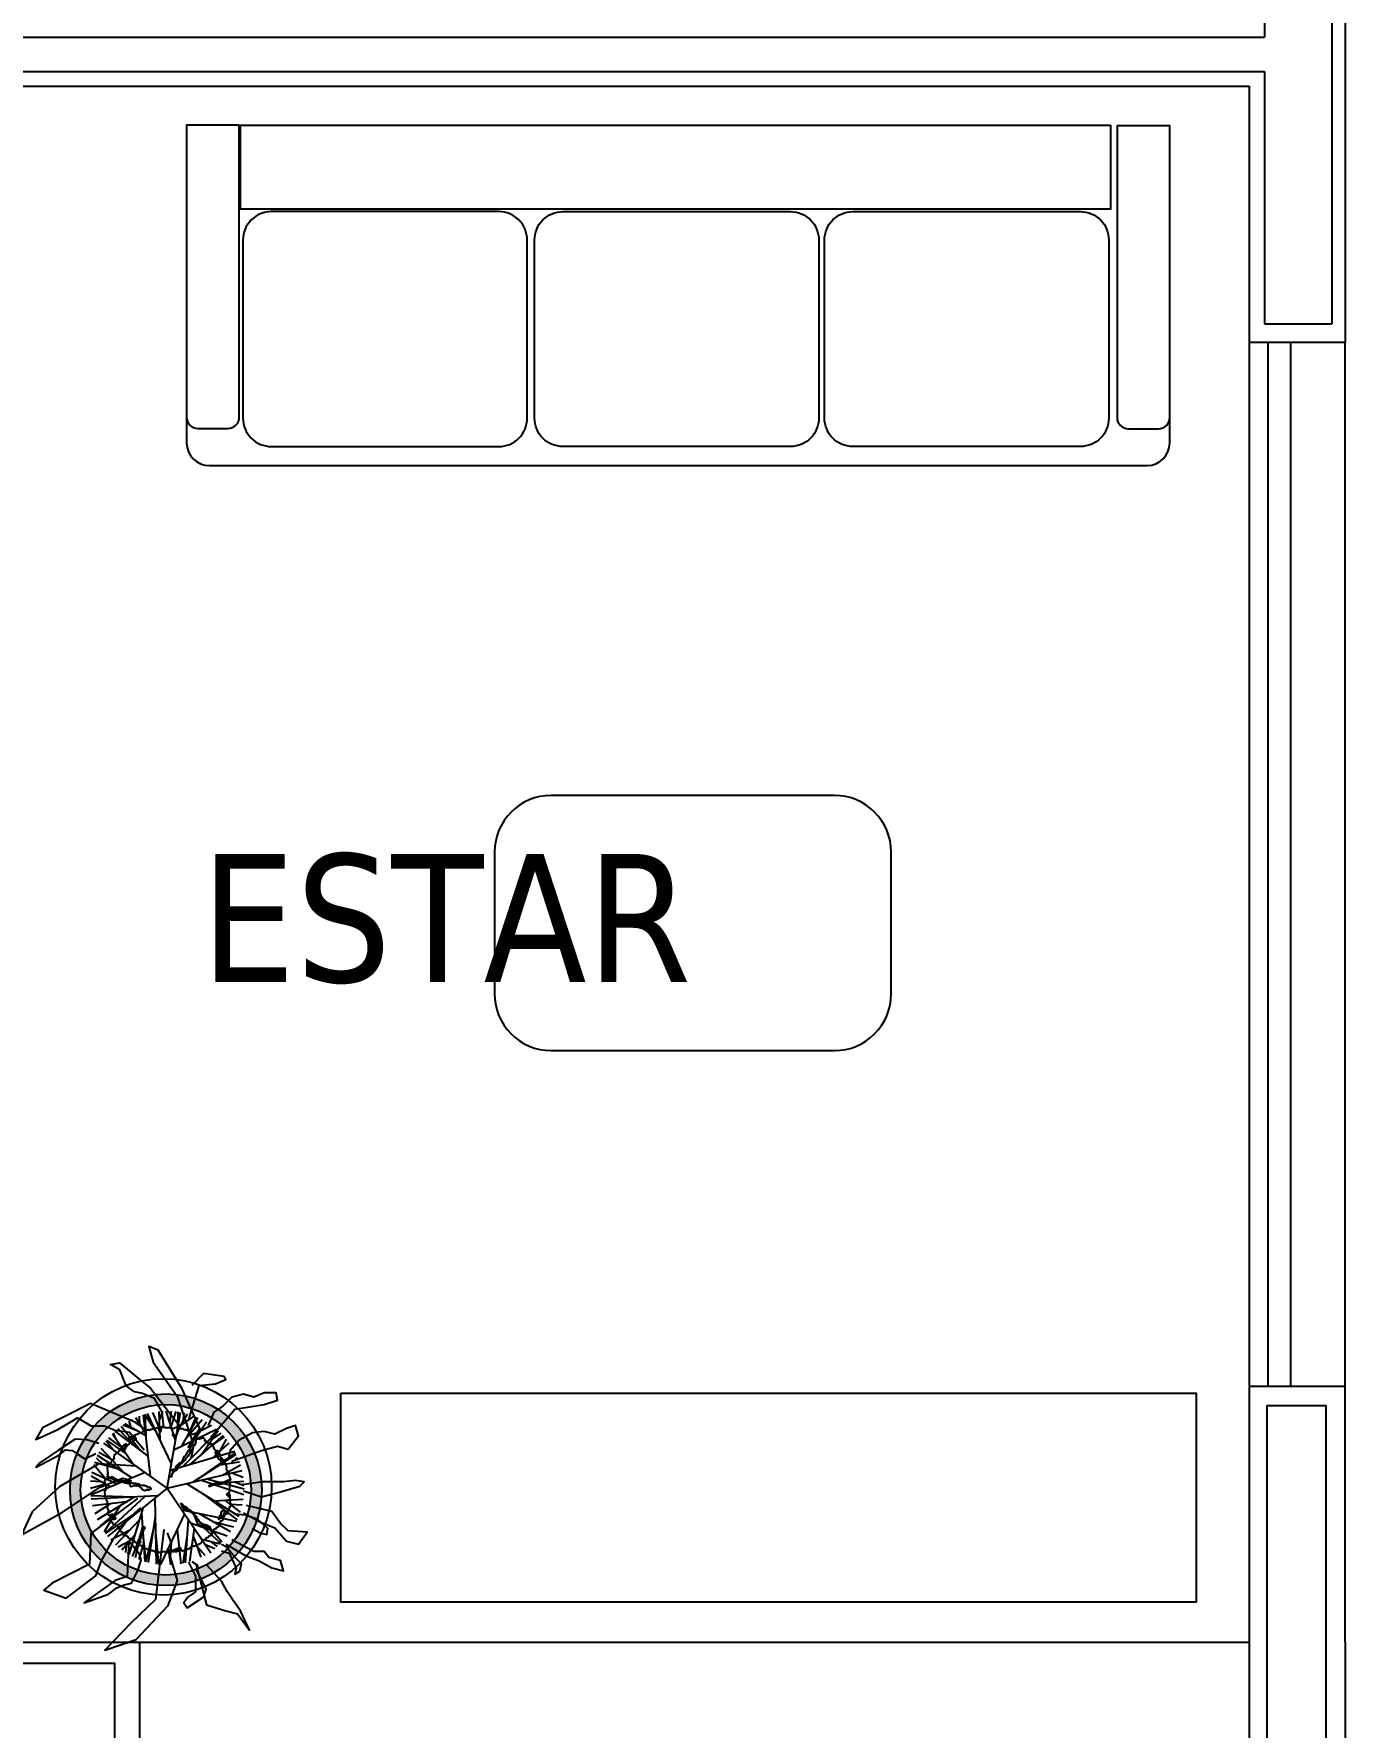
# Model space of a CAD drawing. Extents: x 152 to 700, y -120 to 84.
# Drawn here: x 230.686 to 233.764, y 27.203 to 31.176 of the extents above; entities that cross this region are included whole.
import ezdxf

# ---------------------------------------------------------------- set-up
doc = ezdxf.new("R2010")
doc.units = 0
doc.header["$LTSCALE"] = 0.03
doc.layers.get('0').update_dxf_attribs({"linetype": 'CONTINUOUS'})
for name, color, linetype in [('CALIDAD', 30, 'CONTINUOUS'), ('MUEBLES', 8, 'CONTINUOUS'), ('TEXTOS', 7, 'CONTINUOUS'), ('VENTANAS', 4, 'CONTINUOUS')]:
    doc.layers.add(name, color=color, linetype=linetype)
doc.styles.add('COTAS', font='tahoma.ttf', dxfattribs={"height": 0.1})

msp = doc.modelspace()

# ---------------------------------------------------------------- hatches: boundary and pattern name
at = {"layer": 'MUEBLES'}
h = msp.add_hatch(color=8, dxfattribs=at)
h.paths.add_polyline_path([(230.771, 27.76, 1), (231.221, 27.76, 1)])
h.paths.add_polyline_path([(231.196, 27.76, -1), (230.796, 27.76, -1)], flags=16)

# ---------------------------------------------------------------- linework, layer by layer
at = {"ltscale": 0.03}
for p, q in [((233.7642, 36.2528), (233.7642, 30.4528)), ((229.0342, 31.0528), (233.5392, 31.0528)), ((233.5392, 31.0528), (233.5392, 30.4528)), ((233.5392, 30.4528), (233.5392, 28.0028)), ((233.5392, 30.4528), (233.7642, 30.4528)), ((233.7642, 27.4028), (233.7642, 30.4528)), ((233.5392, 28.0028), (233.7642, 28.0028)), ((233.5392, 28.0028), (233.5392, 23.0028)), ((230.072, 27.4028), (233.5392, 27.4028)), ((230.9347, 27.1028), (230.9347, 27.4028)), ((233.7642, 27.4028), (233.7642, 27.1028))]:
    msp.add_line(p, q, dxfattribs=at)
at = {"color": 86}
for p, q in [((230.9478, 27.8954), (230.9258, 27.929)), ((230.9347, 27.9155), (230.9339, 27.9324)), ((230.9596, 27.7921), (230.9432, 27.9357)), ((230.9737, 27.8952), (230.9464, 27.9367)), ((230.9464, 27.9367), (230.9488, 27.8869)), ((231.009, 27.8208), (230.953, 27.9386)), ((230.9817, 27.9031), (230.9654, 27.9414)), ((230.9825, 27.8765), (230.9805, 27.9436)), ((230.9811, 27.9232), (230.9892, 27.9443)), ((231.0187, 27.8761), (230.9965, 27.9445)), ((230.9991, 27.7641), (231.0302, 27.9422)), ((231.0055, 27.917), (231.0092, 27.9443)), ((231.0081, 27.9088), (231.0202, 27.9433)), ((231.0221, 27.8958), (231.0467, 27.9382)), ((231.0243, 27.9081), (231.0246, 27.9427)), ((231.0302, 27.9098), (231.0628, 27.9329)), ((231.0333, 27.8625), (231.0712, 27.9295)), ((231.0363, 27.9203), (231.0387, 27.9402)), ((231.0513, 27.8943), (231.0672, 27.9312)), ((230.9188, 27.821), (230.8704, 27.8906)), ((230.879, 27.8782), (230.8733, 27.8935)), ((230.9543, 27.8391), (230.8772, 27.8972)), ((230.9223, 27.8632), (230.8837, 27.9029)), ((230.9349, 27.8537), (230.891, 27.9086)), ((230.9302, 27.8974), (230.8955, 27.9119)), ((230.9488, 27.8869), (230.8997, 27.9147)), ((230.9155, 27.9036), (230.9098, 27.9209)), ((230.9402, 27.9071), (230.9157, 27.9241)), ((231.0147, 27.8534), (231.1149, 27.9025)), ((231.0355, 27.8144), (231.1179, 27.8977)), ((231.0437, 27.8808), (231.0812, 27.9248)), ((231.063, 27.8771), (231.0912, 27.9193)), ((231.0771, 27.8982), (231.1033, 27.9115)), ((231.0799, 27.843), (231.1188, 27.8991)), ((231.1035, 27.877), (231.1258, 27.8926)), ((230.8997, 27.7985), (230.8444, 27.8571)), ((230.9991, 27.7641), (230.8504, 27.8694)), ((230.8713, 27.8546), (230.8558, 27.8738)), ((230.9013, 27.8461), (230.8576, 27.8761)), ((230.8919, 27.8597), (230.8624, 27.882)), ((231.0064, 27.8058), (231.1575, 27.8506)), ((231.0527, 27.8195), (231.1311, 27.8871)), ((231.055, 27.8341), (231.0623, 27.867)), ((231.1034, 27.8632), (231.1338, 27.8841)), ((231.107, 27.8356), (231.1449, 27.8704)), ((231.1225, 27.8498), (231.1384, 27.8788)), ((230.8536, 27.7865), (230.827, 27.8183)), ((230.8851, 27.808), (230.8287, 27.8236)), ((230.8507, 27.8175), (230.8329, 27.8345)), ((230.9163, 27.7877), (230.8355, 27.8402)), ((230.8706, 27.8294), (230.8389, 27.8471)), ((231.0591, 27.7781), (231.1612, 27.8434)), ((231.0869, 27.7958), (231.1596, 27.8465)), ((231.1218, 27.8182), (231.1688, 27.8255)), ((231.1292, 27.7943), (231.1711, 27.8186)), ((231.149, 27.8224), (231.1645, 27.8362)), ((230.854, 27.773), (230.8187, 27.7631)), ((230.9476, 27.8006), (230.8194, 27.7477)), ((230.844, 27.7787), (230.8194, 27.7802)), ((230.8652, 27.7666), (230.8208, 27.792)), ((230.8819, 27.7735), (230.8224, 27.8008)), ((230.9991, 27.7641), (231.1748, 27.8049)), ((231.0443, 27.7746), (231.1671, 27.6984)), ((231.0796, 27.7828), (231.1789, 27.7486)), ((231.0924, 27.7858), (231.1795, 27.7621)), ((231.1266, 27.7765), (231.1788, 27.7803)), ((231.1509, 27.7994), (231.1778, 27.7893)), ((231.1577, 27.7787), (231.1794, 27.7702)), ((230.9218, 27.7429), (230.8196, 27.7459)), ((230.9759, 27.7454), (230.8205, 27.7381)), ((230.9041, 27.732), (230.8236, 27.7221)), ((230.9218, 27.7429), (230.8349, 27.6894)), ((230.9464, 27.744), (230.8532, 27.658)), ((230.9991, 27.7641), (230.8587, 27.6507)), ((230.9698, 27.7405), (230.9735, 27.5855)), ((230.9991, 27.7641), (231.1017, 27.6119)), ((231.0853, 27.7491), (231.1632, 27.6891)), ((231.1095, 27.7341), (231.1777, 27.7383)), ((231.1344, 27.7356), (231.1703, 27.7073)), ((230.8649, 27.7272), (230.8291, 27.7036)), ((230.8765, 27.7034), (230.842, 27.6754)), ((230.8878, 27.722), (230.8508, 27.6613)), ((230.9334, 27.7111), (230.8538, 27.6571)), ((230.9429, 27.7188), (230.9088, 27.6079)), ((230.939, 27.7059), (230.9465, 27.5915)), ((230.9709, 27.6968), (230.9545, 27.5893)), ((231.04, 27.7034), (230.9837, 27.5843)), ((231.0338, 27.7126), (231.1619, 27.6864)), ((231.0483, 27.6912), (231.0413, 27.5887)), ((231.0743, 27.7043), (231.1478, 27.662)), ((231.1467, 27.726), (231.1752, 27.7247)), ((230.9114, 27.6656), (230.8668, 27.6414)), ((230.9339, 27.6894), (230.8779, 27.6304)), ((230.9229, 27.6537), (230.8925, 27.6185)), ((230.941, 27.6747), (230.9237, 27.6002)), ((230.9423, 27.6556), (230.9487, 27.5913)), ((230.9662, 27.6661), (230.9487, 27.5913)), ((230.9717, 27.6609), (230.9788, 27.5848)), ((231.0223, 27.666), (231.0314, 27.5866)), ((231.0628, 27.6697), (231.0518, 27.5916)), ((231.0542, 27.6823), (231.1401, 27.6516)), ((231.0602, 27.6513), (231.0779, 27.6018)), ((231.0833, 27.6719), (231.1245, 27.6344)), ((231.1064, 27.6637), (231.1276, 27.6375)), ((231.1087, 27.6845), (231.155, 27.6734)), ((230.9109, 27.6397), (230.8839, 27.6252)), ((230.9028, 27.6304), (230.9009, 27.6127)), ((230.914, 27.6245), (230.9057, 27.6097)), ((230.9345, 27.6466), (230.9168, 27.6035)), ((230.9437, 27.6341), (230.9325, 27.5964)), ((231.0016, 27.6222), (231.0072, 27.5839)), ((231.0454, 27.6487), (231.0359, 27.5875)), ((231.0686, 27.6277), (231.0876, 27.6069)), ((231.0799, 27.6443), (231.1235, 27.6335)), ((231.0887, 27.6313), (231.1106, 27.6223)), ((231.0998, 27.6394), (231.1161, 27.6268))]:
    msp.add_line(p, q, dxfattribs=at)
for points in [[(231.0581, 27.7071), (231.0564, 27.7086), (231.0556, 27.7104), (231.0537, 27.7097), (231.0526, 27.7125), (231.0503, 27.7126), (231.0486, 27.7141), (231.0477, 27.7137), (231.0461, 27.7175), (231.0452, 27.7171), (231.0448, 27.718), (231.0434, 27.7186), (231.0426, 27.7204), (231.0408, 27.7197), (231.04, 27.7215), (231.0391, 27.7211), (231.0373, 27.7226), (231.0362, 27.7254), (231.0348, 27.726), (231.0339, 27.7256), (231.0331, 27.7275), (231.0312, 27.7267), (231.0309, 27.7276), (231.0348, 27.7182), (231.0357, 27.7186), (231.0361, 27.7177), (231.037, 27.7181), (231.0378, 27.7162), (231.0397, 27.717), (231.0413, 27.7132), (231.0441, 27.7144), (231.0458, 27.7129), (231.0466, 27.7111), (231.0475, 27.7115), (231.0488, 27.7109), (231.0492, 27.71), (231.0502, 27.7104), (231.0515, 27.7098), (231.0519, 27.7089), (231.0537, 27.7097), (231.0545, 27.7078), (231.0559, 27.7072), (231.0568, 27.7076), (231.058, 27.7048), (231.0589, 27.7052), (231.0593, 27.7043), (231.0606, 27.7037), (231.0704, 27.6803), (231.0713, 27.6807), (231.0717, 27.6798), (231.0727, 27.6802), (231.0738, 27.6774), (231.0761, 27.6772), (231.0765, 27.6763), (231.0774, 27.6767), (231.0778, 27.6757), (231.0788, 27.6761), (231.0792, 27.6752), (231.081, 27.676), (231.0814, 27.675), (231.0852, 27.6766), (231.0859, 27.6747), (231.0878, 27.6755), (231.0886, 27.6736), (231.0914, 27.6748), (231.0931, 27.6733), (231.0943, 27.6705), (231.0966, 27.6703), (231.0973, 27.6685), (231.0983, 27.6689), (231.0991, 27.667), (231.1, 27.6674), (231.1043, 27.6571), (231.1038, 27.6557), (231.1028, 27.6554), (231.1036, 27.6535), (231.0961, 27.6503), (231.0965, 27.6494), (231.0956, 27.649), (231.095, 27.6477), (231.0894, 27.6453), (231.0902, 27.6435), (231.0818, 27.64), (231.0812, 27.6386), (231.0794, 27.6378), (231.0798, 27.6369), (231.0788, 27.6365), (231.0783, 27.6352), (231.0777, 27.6339), (231.0618, 27.6272), (231.0614, 27.6281), (231.0596, 27.6274), (231.0592, 27.6283), (231.0554, 27.6267), (231.0558, 27.6258), (231.0549, 27.6254), (231.0543, 27.6241), (231.0515, 27.6229), (231.0519, 27.622), (231.0454, 27.6192), (231.045, 27.6202), (231.0347, 27.6159), (231.0334, 27.6164), (231.033, 27.6174), (231.0307, 27.6175), (231.0303, 27.6184), (231.0209, 27.6145), (231.0187, 27.6147), (231.0183, 27.6156), (231.0146, 27.6141), (231.0142, 27.615), (231.0132, 27.6146), (231.0119, 27.6152), (231.01, 27.6144), (231.0092, 27.6162), (231.0186, 27.6202), (231.019, 27.6192), (231.0213, 27.6191), (231.0287, 27.6222), (231.0291, 27.6213), (231.0301, 27.6216), (231.0314, 27.6211), (231.0318, 27.6202), (231.0302, 27.6239), (231.028, 27.6241), (231.0111, 27.617), (231.0107, 27.618), (231.0089, 27.6172), (231.0081, 27.6191), (231.0058, 27.6192), (231.0011, 27.6173), (231.0019, 27.6154), (231.001, 27.615), (231.0018, 27.6131), (230.9989, 27.6119), (230.9972, 27.6134), (230.9954, 27.6126), (230.9946, 27.6145), (230.9923, 27.6147), (230.991, 27.6152), (230.9835, 27.6121), (230.9822, 27.6126), (230.9808, 27.6132), (230.9799, 27.6128), (230.9795, 27.6137), (230.9773, 27.6139), (230.9759, 27.6144), (230.9746, 27.615), (230.9709, 27.6134), (230.9697, 27.6162), (230.9674, 27.6164), (230.9665, 27.616), (230.9652, 27.6165), (230.9648, 27.6175), (230.9629, 27.6167), (230.9621, 27.6186), (230.9602, 27.6178), (230.9595, 27.6196), (230.9576, 27.6189), (230.9563, 27.6194), (230.9549, 27.62), (230.954, 27.6196), (230.9527, 27.6201), (230.9523, 27.621), (230.9504, 27.6203), (230.9496, 27.6221), (230.9477, 27.6214), (230.947, 27.6232), (230.9451, 27.6224), (230.9443, 27.6243), (230.9434, 27.6239), (230.943, 27.6249), (230.9417, 27.6254), (230.9409, 27.6273), (230.9399, 27.6269), (230.9382, 27.6284), (230.9374, 27.6303), (230.9328, 27.6283), (230.9314, 27.6288), (230.9295, 27.6335), (230.937, 27.6367), (230.9358, 27.6395), (230.9359, 27.6417), (230.9365, 27.6431), (230.9361, 27.644), (230.9366, 27.6453), (230.9376, 27.6457), (230.9372, 27.6466), (230.9377, 27.648), (230.9379, 27.6502), (230.939, 27.6529), (230.9386, 27.6538), (230.9395, 27.6542), (230.9391, 27.6552), (230.9419, 27.6563), (230.9411, 27.6582), (230.9422, 27.6609), (230.9437, 27.6626), (230.9433, 27.6635), (230.9444, 27.6662), (230.945, 27.6675), (230.9455, 27.6688), (230.9474, 27.6696), (230.9458, 27.6734), (230.9421, 27.6718), (230.9424, 27.6709), (230.941, 27.6691), (230.9418, 27.6673), (230.9389, 27.6661), (230.9397, 27.6642), (230.9388, 27.6638), (230.94, 27.661), (230.9394, 27.6597), (230.9376, 27.6589), (230.9374, 27.6566), (230.9355, 27.6559), (230.9363, 27.654), (230.9354, 27.6536), (230.9352, 27.6513), (230.9343, 27.6509), (230.9341, 27.6487), (230.9349, 27.6468), (230.933, 27.646), (230.9334, 27.6451), (230.932, 27.6434), (230.9323, 27.6424), (230.9309, 27.6407), (230.9316, 27.6388), (230.9298, 27.6381), (230.9302, 27.6371), (230.9296, 27.6358), (230.9268, 27.6346), (230.9264, 27.6356), (230.9251, 27.6361), (230.9238, 27.6366), (230.923, 27.6385), (230.9213, 27.64), (230.9199, 27.6405), (230.9192, 27.6424), (230.9182, 27.642), (230.9165, 27.6435), (230.9146, 27.6427), (230.9138, 27.6446), (230.9129, 27.6442), (230.9116, 27.6448), (230.9112, 27.6457), (230.9103, 27.6453), (230.9089, 27.6458), (230.9074, 27.6496), (230.906, 27.6501), (230.9043, 27.6516), (230.9034, 27.6512), (230.9017, 27.6527), (230.8994, 27.6529), (230.8981, 27.6534), (230.8971, 27.653), (230.894, 27.6605), (230.8914, 27.6616), (230.8898, 27.6654), (230.8889, 27.665), (230.8881, 27.6668), (230.8863, 27.6683), (230.8848, 27.6721), (230.8821, 27.6732), (230.8813, 27.675), (230.8804, 27.6746), (230.8791, 27.6752), (230.8783, 27.6771), (230.8743, 27.6787), (230.8734, 27.6783), (230.8718, 27.6821), (230.8709, 27.6817), (230.8705, 27.6826), (230.8692, 27.6831), (230.8652, 27.6925), (230.8658, 27.6938), (230.8659, 27.6961), (230.8656, 27.697), (230.8693, 27.6986), (230.8728, 27.6902), (230.8784, 27.6925), (230.8753, 27.7), (230.874, 27.7006), (230.8723, 27.702), (230.8719, 27.703), (230.8634, 27.6995), (230.8621, 27.7), (230.8598, 27.7056), (230.8607, 27.706), (230.8609, 27.7083), (230.8618, 27.7087), (230.861, 27.7105), (230.8619, 27.7109), (230.8592, 27.7175), (230.8599, 27.7211), (230.8583, 27.7248), (230.8593, 27.7252), (230.8594, 27.7275), (230.8579, 27.7312), (230.8588, 27.7316), (230.8537, 27.7438), (230.8535, 27.747), (230.8527, 27.7489), (230.8538, 27.7515), (230.8526, 27.7543), (230.8531, 27.7557), (230.8533, 27.7579), (230.8542, 27.7583), (230.8548, 27.7597), (230.8544, 27.7606), (230.8563, 27.7614), (230.8555, 27.7633), (230.856, 27.7646), (230.8566, 27.7659), (230.8546, 27.7706), (230.8526, 27.7807), (230.8522, 27.7817), (230.8531, 27.7821), (230.8536, 27.7834), (230.8555, 27.7842), (230.8551, 27.7851), (230.8626, 27.7882), (230.863, 27.7873), (230.8649, 27.7881), (230.8657, 27.7862), (230.8675, 27.787), (230.8689, 27.7865), (230.8715, 27.7854), (230.8728, 27.7848), (230.8732, 27.7839), (230.8746, 27.7833), (230.8755, 27.7837), (230.8763, 27.7819), (230.8772, 27.7822), (230.8785, 27.7817), (230.8789, 27.7808), (230.8808, 27.7815), (230.8816, 27.7797), (230.8829, 27.7791), (230.8842, 27.7786), (230.8852, 27.779), (230.8865, 27.7784), (230.8888, 27.7783), (230.8925, 27.7798), (230.8942, 27.7784), (230.8952, 27.7787), (230.896, 27.7769), (230.8978, 27.7777), (230.8995, 27.7762), (230.9005, 27.7766), (230.9009, 27.7756), (230.9018, 27.776), (230.9031, 27.7755), (230.905, 27.7762), (230.9054, 27.7753), (230.9077, 27.7752), (230.9086, 27.7755), (230.9099, 27.775), (230.9131, 27.7675), (230.9149, 27.7683), (230.9153, 27.7674), (230.9228, 27.7705), (230.9241, 27.7699), (230.9255, 27.7694), (230.9283, 27.7706), (230.9296, 27.77), (230.93, 27.7691), (230.9309, 27.7695), (230.9322, 27.7689), (230.9345, 27.7688), (230.9361, 27.765), (230.9387, 27.7639), (230.9399, 27.7611), (230.9422, 27.761), (230.9426, 27.76), (230.9452, 27.7589), (230.9465, 27.7584), (230.9531, 27.7611), (230.9539, 27.7593), (230.9614, 27.7624), (230.9602, 27.7652), (230.9579, 27.7654), (230.9575, 27.7663), (230.9557, 27.7655), (230.9553, 27.7664), (230.9543, 27.7661), (230.9526, 27.7675), (230.9517, 27.7671), (230.9513, 27.7681), (230.95, 27.7686), (230.9473, 27.7697), (230.9464, 27.7693), (230.9447, 27.7708), (230.9418, 27.7696), (230.9405, 27.7702), (230.9401, 27.7711), (230.9373, 27.7699), (230.936, 27.7705), (230.9352, 27.7724), (230.9329, 27.7725), (230.9326, 27.7735), (230.9303, 27.7736), (230.9284, 27.7728), (230.928, 27.7738), (230.9258, 27.7739), (230.9254, 27.7749), (230.9244, 27.7745), (230.924, 27.7754), (230.9212, 27.7742), (230.9208, 27.7752), (230.919, 27.7744), (230.9186, 27.7753), (230.9176, 27.7749), (230.9163, 27.7755), (230.9159, 27.7764), (230.9141, 27.7756), (230.9133, 27.7775), (230.9123, 27.7771), (230.9106, 27.7786), (230.9097, 27.7782), (230.908, 27.7797), (230.9061, 27.7789), (230.9057, 27.7798), (230.9038, 27.7791), (230.9034, 27.78), (230.9016, 27.7792), (230.9012, 27.7802), (230.8989, 27.7803), (230.897, 27.7795), (230.8944, 27.7806), (230.8917, 27.7817), (230.8913, 27.7826), (230.8857, 27.7803), (230.8853, 27.7812), (230.8844, 27.7808), (230.8827, 27.7823), (230.8819, 27.7842), (230.88, 27.7834), (230.8792, 27.7853), (230.8774, 27.7845), (230.8766, 27.7864), (230.8756, 27.786), (230.8739, 27.7875), (230.8735, 27.7884), (230.8722, 27.789), (230.8713, 27.7886), (230.8709, 27.7895), (230.8696, 27.79), (230.8649, 27.7881), (230.8645, 27.789), (230.8626, 27.7882), (230.8622, 27.7892), (230.8604, 27.7884), (230.8596, 27.7903), (230.8586, 27.7899), (230.8582, 27.7908), (230.861, 27.792), (230.8587, 27.7976), (230.8596, 27.798), (230.8592, 27.7989), (230.8602, 27.7993), (230.8599, 27.8025), (230.8588, 27.8131), (230.8584, 27.814), (230.8622, 27.8156), (230.8627, 27.8169), (230.8655, 27.8181), (230.8648, 27.82), (230.8662, 27.8217), (230.8658, 27.8226), (230.8668, 27.823), (230.8673, 27.8243), (230.8693, 27.8274), (230.8699, 27.8287), (230.8727, 27.8299), (230.8738, 27.8325), (230.8743, 27.8339), (230.8753, 27.8342), (230.8749, 27.8352), (230.875, 27.8374), (230.8757, 27.841), (230.8753, 27.842), (230.8781, 27.8432), (230.8802, 27.8462), (230.8839, 27.8478), (230.885, 27.8504), (230.8869, 27.8512), (230.888, 27.8539), (230.8909, 27.8573), (230.8919, 27.8577), (230.8915, 27.8586), (230.892, 27.8599), (230.8935, 27.8617), (230.8931, 27.8626), (230.8987, 27.865), (230.8983, 27.8659), (230.9021, 27.8675), (230.9028, 27.8656), (230.9022, 27.862), (230.9025, 27.861), (230.9016, 27.8607), (230.9011, 27.8593), (230.8954, 27.857), (230.8962, 27.8551), (230.8953, 27.8547), (230.8948, 27.8534), (230.8959, 27.8506), (230.8997, 27.8521), (230.8993, 27.8531), (230.8998, 27.8544), (230.9, 27.8567), (230.9018, 27.8575), (230.9024, 27.8588), (230.9039, 27.8605), (230.904, 27.8628), (230.9059, 27.8636), (230.906, 27.8658), (230.9107, 27.8678), (230.9113, 27.8691), (230.9141, 27.8703), (230.9156, 27.872), (230.9174, 27.8728), (230.9189, 27.8745), (230.9198, 27.8749), (230.9204, 27.8762), (230.926, 27.8786), (230.9237, 27.8842), (230.9208, 27.883), (230.9203, 27.8817), (230.9188, 27.88), (230.9123, 27.8772), (230.9117, 27.8759), (230.908, 27.8743), (230.9064, 27.8781), (230.9074, 27.8785), (230.9079, 27.8798), (230.9088, 27.8802), (230.9094, 27.8815), (230.9109, 27.8832), (230.9548, 27.9016), (230.9552, 27.9007), (230.9562, 27.9011), (230.9566, 27.9001), (230.9612, 27.9021), (230.9626, 27.9015), (230.9691, 27.9043), (230.9704, 27.9037), (230.9761, 27.9061), (230.9768, 27.9042), (230.9778, 27.9046), (230.9805, 27.898), (230.9822, 27.8966), (230.9826, 27.8956), (230.9845, 27.8964), (230.9837, 27.8983), (230.9847, 27.8987), (230.9839, 27.9005), (230.9848, 27.9009), (230.984, 27.9028), (230.985, 27.9032), (230.9851, 27.9055), (230.9843, 27.9073), (230.9862, 27.9081), (230.9866, 27.9072), (230.9889, 27.907), (230.9907, 27.9078), (230.9915, 27.9059), (230.9934, 27.9067), (230.996, 27.9056), (230.9979, 27.9064), (231.0006, 27.9053), (231.0043, 27.9069), (231.0047, 27.9059), (231.007, 27.9058), (231.0077, 27.9039), (231.0096, 27.9047), (231.0119, 27.9045), (231.0123, 27.9036), (231.0207, 27.9071), (231.0211, 27.9062), (231.022, 27.9066), (231.0224, 27.9056), (231.0233, 27.906), (231.0247, 27.9055), (231.0255, 27.9036), (231.0283, 27.9048), (231.0296, 27.9042), (231.03, 27.9033), (231.0319, 27.9041), (231.0322, 27.9031), (231.0341, 27.9039), (231.0345, 27.903), (231.0354, 27.9034), (231.0368, 27.9028), (231.0372, 27.9019), (231.0394, 27.9017), (231.0408, 27.9012), (231.0411, 27.9003), (231.044, 27.9014), (231.0447, 27.8996), (231.0466, 27.9003), (231.0474, 27.8985), (231.0493, 27.8993), (231.05, 27.8974), (231.0514, 27.8968), (231.0522, 27.895), (231.0535, 27.8944), (231.0543, 27.8925), (231.0565, 27.8924), (231.0569, 27.8915), (231.0596, 27.8904), (231.0652, 27.8927), (231.066, 27.8908), (231.0669, 27.8912), (231.0677, 27.8894), (231.0686, 27.8897), (231.0694, 27.8879), (231.0647, 27.8859), (231.0642, 27.8846), (231.0654, 27.8818), (231.0651, 27.8772), (231.0622, 27.8761), (231.0602, 27.873), (231.058, 27.8677), (231.0575, 27.8664), (231.0566, 27.866), (231.0559, 27.8624), (231.0548, 27.8597), (231.0533, 27.858), (231.0518, 27.8563), (231.0522, 27.8554), (231.0507, 27.8537), (231.0498, 27.8533), (231.0496, 27.851), (231.0468, 27.8498), (231.0467, 27.8476), (231.0456, 27.8449), (231.0437, 27.8441), (231.0441, 27.8432), (231.0432, 27.8428), (231.0426, 27.8415), (231.0412, 27.8397), (231.0397, 27.838), (231.0378, 27.8372), (231.0386, 27.8354), (231.0367, 27.8346), (231.0371, 27.8337), (231.0366, 27.8323), (231.0356, 27.8319), (231.036, 27.831), (231.0334, 27.8266), (231.0324, 27.824), (231.0267, 27.8216), (231.0253, 27.8199), (231.0238, 27.8182), (231.0228, 27.8178), (231.0227, 27.8155), (231.019, 27.814), (231.0193, 27.813), (231.0183, 27.8104), (231.0186, 27.8094), (231.0177, 27.809), (231.0166, 27.8064), (231.0138, 27.8052), (231.0137, 27.803), (231.0118, 27.8022), (231.0112, 27.8008), (231.0105, 27.7972), (231.0095, 27.7946), (231.0099, 27.7937), (231.0093, 27.7923), (231.0065, 27.7912), (231.0069, 27.7902), (231.0097, 27.7914), (231.0102, 27.7927), (231.0105, 27.7972), (231.0135, 27.8007), (231.0131, 27.8016), (231.015, 27.8024), (231.0155, 27.8037), (231.0221, 27.8065), (231.0213, 27.8083), (231.0232, 27.8091), (231.0224, 27.811), (231.0225, 27.8133), (231.0254, 27.8144), (231.025, 27.8154), (231.0268, 27.8162), (231.0264, 27.8171), (231.0292, 27.8183), (231.0298, 27.8196), (231.0307, 27.82), (231.0313, 27.8213), (231.0341, 27.8225), (231.0346, 27.8238), (231.0361, 27.8255), (231.038, 27.8263), (231.0376, 27.8273), (231.0385, 27.8276), (231.0381, 27.8286), (231.0419, 27.8301), (231.043, 27.8328), (231.0439, 27.8332), (231.0444, 27.8345), (231.045, 27.8358), (231.0459, 27.8362), (231.0465, 27.8376), (231.047, 27.8389), (231.0498, 27.8401), (231.0509, 27.8427), (231.0518, 27.8431), (231.0514, 27.8441), (231.052, 27.8454), (231.0529, 27.8458), (231.0535, 27.8471), (231.0531, 27.848), (231.054, 27.8484), (231.0542, 27.8507), (231.0551, 27.8511), (231.0553, 27.8533), (231.0571, 27.8541), (231.0577, 27.8555), (231.0586, 27.8558), (231.0582, 27.8568), (231.0592, 27.8572), (231.0597, 27.8585), (231.0593, 27.8594), (231.0612, 27.8602), (231.0608, 27.8612), (231.0623, 27.8629), (231.0634, 27.8655), (231.0652, 27.8663), (231.0644, 27.8682), (231.0663, 27.869), (231.0655, 27.8708), (231.0674, 27.8716), (231.0662, 27.8744), (231.0668, 27.8758), (231.0673, 27.8771), (231.0679, 27.8784), (231.0725, 27.8804), (231.0729, 27.8794), (231.0752, 27.8793), (231.0817, 27.882), (231.0836, 27.8828), (231.084, 27.8819), (231.0853, 27.8813), (231.0873, 27.8766), (231.0864, 27.8762), (231.0879, 27.8725), (231.0917, 27.8741), (231.093, 27.8735), (231.0961, 27.866), (231.1027, 27.8688), (231.1042, 27.865), (231.1052, 27.8654), (231.1095, 27.8551), (231.1108, 27.8546), (231.1125, 27.8531), (231.1129, 27.8521), (231.1139, 27.8525), (231.1143, 27.8516), (231.1152, 27.852), (231.1156, 27.851), (231.1175, 27.8518), (231.1198, 27.8462), (231.1211, 27.8457), (231.1243, 27.8382), (231.1233, 27.8378), (231.1206, 27.8443), (231.1187, 27.8435), (231.1179, 27.8454), (231.117, 27.845), (231.1154, 27.8488), (231.1117, 27.8472), (231.1129, 27.8444), (231.1138, 27.8448), (231.1193, 27.8317), (231.1202, 27.8321), (231.1206, 27.8311), (231.1215, 27.8315), (231.1219, 27.8306), (231.1229, 27.831), (231.1256, 27.8244), (231.1269, 27.8239), (231.1273, 27.8229), (231.1311, 27.8245), (231.1291, 27.8292), (231.1272, 27.8284), (231.1249, 27.834), (231.1268, 27.8348), (231.1287, 27.8301), (231.1297, 27.8305), (231.131, 27.83), (231.1319, 27.8304), (231.1343, 27.8247), (231.1349, 27.8206), (231.138, 27.8131), (231.1377, 27.8086), (231.1393, 27.8048), (231.1402, 27.8052), (231.1419, 27.8037), (231.1447, 27.7972), (231.1436, 27.7945), (231.1479, 27.7842), (231.147, 27.7838), (231.1474, 27.7829), (231.1455, 27.7821), (231.1451, 27.7831), (231.1292, 27.7764), (231.1288, 27.7773), (231.1269, 27.7766), (231.1265, 27.7775), (231.119, 27.7744), (231.1187, 27.7753), (231.1164, 27.7755), (231.116, 27.7764), (231.1094, 27.7737), (231.1081, 27.7742), (231.1053, 27.773), (231.104, 27.7736), (231.1002, 27.772), (231.1006, 27.7711), (231.0969, 27.7695), (231.0977, 27.7676), (231.1089, 27.7723), (231.1093, 27.7714), (231.1121, 27.7726), (231.1134, 27.772), (231.1181, 27.774), (231.1194, 27.7734), (231.1204, 27.7738), (231.1208, 27.7729), (231.1245, 27.7744), (231.1249, 27.7735), (231.1258, 27.7739), (231.1262, 27.773), (231.1412, 27.7792), (231.1416, 27.7783), (231.1435, 27.7791), (231.1442, 27.7772), (231.1465, 27.777), (231.1469, 27.7761), (231.1462, 27.7725), (231.147, 27.7706), (231.146, 27.7702), (231.1457, 27.7657), (231.1456, 27.7635), (231.1445, 27.7608), (231.1461, 27.757), (231.1451, 27.7567), (231.1446, 27.7553), (231.1431, 27.7536), (231.1439, 27.7517), (231.1392, 27.7498), (231.1387, 27.7485), (231.1391, 27.7475), (231.1456, 27.7503), (231.1447, 27.7499), (231.1462, 27.7461), (231.1425, 27.7446), (231.1462, 27.7461), (231.147, 27.7442), (231.1442, 27.7431), (231.1458, 27.7393), (231.1456, 27.7371), (231.1485, 27.725), (231.1496, 27.7222), (231.1459, 27.7207), (231.1463, 27.7197), (231.1444, 27.7189), (231.1452, 27.7171), (231.1437, 27.7153), (231.1441, 27.7144), (231.1413, 27.7132), (231.1411, 27.711), (231.1415, 27.71), (231.14, 27.7083), (231.1408, 27.7064), (231.139, 27.7057), (231.1397, 27.7038), (231.1341, 27.7014), (231.1345, 27.7005), (231.1336, 27.7001), (231.133, 27.6988), (231.1312, 27.698), (231.1308, 27.6989), (231.1313, 27.7003), (231.1323, 27.7007), (231.1315, 27.7025), (231.1333, 27.7033), (231.1326, 27.7052), (231.1344, 27.706), (231.1336, 27.7078), (231.1355, 27.7086), (231.134, 27.7124), (231.1265, 27.7092), (231.1273, 27.7074), (231.1254, 27.7066), (231.1262, 27.7047), (231.1252, 27.7043), (231.1251, 27.7021), (231.1249, 27.6998), (231.1221, 27.6986), (231.1229, 27.6968), (231.122, 27.6964), (231.1214, 27.695), (231.1218, 27.6941), (231.119, 27.6929), (231.1198, 27.691), (231.1226, 27.6922), (231.1222, 27.6932), (231.1227, 27.6945), (231.1237, 27.6949), (231.1229, 27.6968), (231.1285, 27.6991), (231.1293, 27.6972), (231.1321, 27.6984), (231.1338, 27.6969), (231.1319, 27.6961), (231.1305, 27.6944), (231.1299, 27.6931), (231.129, 27.6927), (231.1302, 27.6899), (231.1287, 27.6882), (231.1231, 27.6858), (231.1239, 27.6839), (231.122, 27.6832), (231.1228, 27.6813), (231.1209, 27.6805), (231.1225, 27.6768), (231.1196, 27.6756), (231.1191, 27.6743), (231.1195, 27.6733), (231.1139, 27.671), (231.1143, 27.67), (231.1133, 27.6696), (231.1137, 27.6687), (231.1081, 27.6664), (231.1076, 27.665), (231.108, 27.6641), (231.1042, 27.6625), (231.0995, 27.6738), (231.0986, 27.6734), (231.0969, 27.6749), (231.095, 27.6741), (231.0942, 27.676), (231.0933, 27.6756), (231.0929, 27.6765), (231.0916, 27.6771), (231.0893, 27.6772), (231.0889, 27.6781), (231.087, 27.6774), (231.0866, 27.6783), (231.0857, 27.6779), (231.083, 27.679), (231.0817, 27.6795), (231.0813, 27.6805), (231.0791, 27.6806), (231.0783, 27.6825), (231.0773, 27.6821), (231.0766, 27.684), (231.0752, 27.6845), (231.0729, 27.6902), (231.0716, 27.6907), (231.0706, 27.6903), (231.0679, 27.6969), (231.0666, 27.6974), (231.0648, 27.6989), (231.0633, 27.7026), (231.0619, 27.7032), (231.0616, 27.7041), (231.0606, 27.7037), (231.0591, 27.7075)], [(230.9091, 27.6392), (230.9053, 27.5562), (230.8771, 27.5473), (230.8306, 27.5142), (230.8045, 27.4946), (230.8617, 27.5152), (230.8809, 27.5303), (230.8985, 27.537), (230.9154, 27.5409), (230.9302, 27.5702), (230.9383, 27.595), (230.9338, 27.6092)]]:
    msp.add_lwpolyline(points, close=True, dxfattribs=at)
msp.add_lwpolyline([(231.1264, 27.6166), (231.1445, 27.6114), (231.1607, 27.5757), (231.1578, 27.5616), (231.1697, 27.5694), (231.1732, 27.5864), (231.1585, 27.6011), (231.1456, 27.617), (231.1411, 27.6238), (231.1265, 27.6313)], dxfattribs=at)
msp.add_circle((230.996, 27.76), 0.2, dxfattribs=at)
at = {"layer": 'CALIDAD', "ltscale": 0.03}
for p, q in [((233.5746, 33.5544), (233.5746, 31.1678)), ((233.7327, 33.5544), (233.7327, 30.4953)), ((229.0692, 31.1678), (233.5746, 31.1678)), ((229.0692, 31.0878), (233.5746, 31.0878)), ((233.5746, 31.0878), (233.5746, 30.4953)), ((233.5746, 30.4953), (233.7327, 30.4953)), ((233.5804, 27.9579), (233.7193, 27.9579)), ((233.5804, 27.9579), (233.5804, 26.1807)), ((233.7193, 27.0431), (233.7193, 27.9579))]:
    msp.add_line(p, q, dxfattribs=at)
at = {"layer": 'CALIDAD'}
msp.add_lwpolyline([(230.1368, 27.3531), (230.8753, 27.3531), (230.8753, 27.1454), (230.1368, 27.1454)], close=True, dxfattribs=at)
at = {"layer": 'MUEBLES'}
for p, q in [((231.0447, 30.2768), (231.0447, 30.2163)), ((233.3525, 30.2163), (233.3525, 30.2758)), ((231.0979, 30.1631), (233.2993, 30.1631)), ((232.5656, 29.3891), (231.9005, 29.3891)), ((231.7674, 29.2561), (231.7674, 28.9235)), ((232.6986, 28.9235), (232.6986, 29.2561)), ((231.9005, 28.7905), (232.5656, 28.7905))]:
    msp.add_line(p, q, dxfattribs=at)
for points in [[(231.1683, 30.2768), (231.1683, 30.9613), (231.0447, 30.9613), (231.0447, 30.2768, 0.414214), (231.0713, 30.2502), (231.1417, 30.2502, 0.414214)], [(233.3525, 30.2758), (233.3525, 30.9603), (233.2289, 30.9603), (233.2289, 30.2758, 0.414214), (233.2555, 30.2492), (233.3259, 30.2492, 0.414214)], [(231.177, 30.6923), (231.177, 30.2743, 0.414214), (231.2435, 30.2077), (231.7777, 30.2077, 0.414214), (231.8442, 30.2743), (231.8442, 30.6923, 0.414214), (231.7777, 30.7589), (231.2435, 30.7589, 0.414214)], [(232.5287, 30.6923), (232.5287, 30.2743, -0.414214), (232.4622, 30.2077), (231.928, 30.2077, -0.414214), (231.8615, 30.2743), (231.8615, 30.6923, -0.414214), (231.928, 30.7589), (232.4622, 30.7589, -0.414214)], [(233.2093, 30.6923), (233.2093, 30.2743, -0.414214), (233.1428, 30.2077), (232.6086, 30.2077, -0.414214), (232.5421, 30.2743), (232.5421, 30.6923, -0.414214), (232.6086, 30.7589), (233.1428, 30.7589, -0.414214)]]:
    msp.add_lwpolyline(points, format="xyb", close=True, dxfattribs=at)
for points in [[(233.2133, 30.9613), (233.2133, 30.7648), (231.171, 30.7648), (231.171, 30.9613)], [(231.4071, 27.987), (233.4144, 27.987), (233.4144, 27.496), (231.4071, 27.496)]]:
    msp.add_lwpolyline(points, close=True, dxfattribs=at)
at = {"layer": 'MUEBLES', "color": 102}
for points in [[(231.0487, 27.8589), (231.0761, 27.9038), (231.0346, 27.9972), (230.9783, 28.0876), (230.9558, 28.0963), (230.9665, 28.0597), (231.0229, 27.9794), (231.0566, 27.8775), (231.0518, 27.8542)], [(230.9915, 27.905), (230.987, 27.9423), (230.9693, 27.9742), (230.9414, 27.9861), (230.922, 27.99), (230.9026, 28.0041), (230.888, 28.0415), (230.8664, 28.054), (230.8873, 28.0578), (230.9322, 28.0203), (230.9601, 27.9984), (231.0288, 27.9095), (231.0201, 27.887), (231.01, 27.887)], [(231.0497, 27.9249), (231.0741, 28.005), (231.1123, 28.0084), (231.1367, 28.0189), (231.1332, 28.0259), (231.0845, 28.0328), (231.0567, 28.005)], [(231.1019, 27.8831), (231.1576, 27.9493), (231.2271, 27.9597), (231.2584, 27.9701), (231.2549, 27.9876), (231.2271, 27.9876), (231.2028, 27.9771), (231.1784, 27.9841), (231.1506, 27.9771), (231.1297, 27.9562), (231.1089, 27.9423), (231.095, 27.911)], [(230.931, 27.9154), (230.8194, 27.9626), (230.7066, 27.905), (230.6909, 27.8779), (230.7423, 27.9017), (230.7882, 27.9286), (230.8207, 27.9098), (230.851, 27.9097), (230.8773, 27.9002), (230.9107, 27.8953), (230.9447, 27.854)], [(231.1506, 27.8274), (231.2201, 27.8518), (231.2584, 27.8622), (231.2827, 27.8552), (231.3071, 27.8866), (231.3001, 27.911), (231.2793, 27.904), (231.2514, 27.8901), (231.2271, 27.897), (231.1993, 27.8935), (231.168, 27.8761), (231.1471, 27.8518), (231.1436, 27.8378)], [(230.8384, 27.8685), (230.8107, 27.8771), (230.7831, 27.8784), (230.744, 27.8526), (230.6998, 27.8235), (230.6919, 27.8133), (230.7462, 27.8418), (230.7604, 27.8536), (230.7762, 27.8518), (230.7852, 27.8456), (230.806, 27.8325), (230.832, 27.8448)], [(230.9267, 27.8153), (230.839, 27.8212), (230.7471, 27.7673), (230.6824, 27.7079), (230.6573, 27.6544), (230.7507, 27.7059), (230.8418, 27.766), (230.8947, 27.7875), (230.9156, 27.7811)], [(231.1784, 27.7578), (231.2201, 27.7438), (231.2619, 27.7543), (231.3106, 27.7682), (231.321, 27.7786), (231.3001, 27.7821), (231.2723, 27.7786), (231.2236, 27.7786), (231.1749, 27.7717)], [(230.9294, 27.7399), (230.8196, 27.6574), (230.817, 27.5852), (230.729, 27.5406), (230.7096, 27.5244), (230.7623, 27.5055), (230.8316, 27.5579), (230.8449, 27.5936), (230.8739, 27.6462), (230.9075, 27.6919), (230.9371, 27.7181)], [(231.1784, 27.7055), (231.2167, 27.6846), (231.2514, 27.6707), (231.2793, 27.6394), (231.3071, 27.6324), (231.328, 27.6603), (231.2827, 27.6637), (231.2654, 27.6812), (231.2445, 27.709), (231.1854, 27.7229)], [(230.9912, 27.6666), (230.9719, 27.5028), (230.9142, 27.4479), (230.8526, 27.3838), (230.9264, 27.409), (231.0013, 27.4886), (231.0233, 27.5468), (231.0065, 27.6028), (231.0089, 27.6346), (230.9997, 27.6587)], [(231.1367, 27.6324), (231.1854, 27.6046), (231.2132, 27.5941), (231.2445, 27.5767), (231.2723, 27.5697), (231.2654, 27.5941), (231.2375, 27.6011), (231.2271, 27.615), (231.2028, 27.615), (231.1506, 27.6429)], [(231.0489, 27.5899), (231.0657, 27.557), (231.0656, 27.5203), (231.0486, 27.5091), (231.0383, 27.495), (231.0462, 27.4831), (231.0853, 27.5089), (231.0904, 27.5269), (231.0832, 27.5417), (231.0697, 27.5694), (231.0709, 27.5824), (231.058, 27.591)], [(231.0671, 27.5837), (231.0915, 27.4897), (231.1367, 27.4757), (231.1645, 27.4688), (231.1923, 27.4305), (231.1715, 27.4757), (231.1541, 27.5001), (231.1402, 27.521), (231.1263, 27.5454), (231.0915, 27.5837)]]:
    msp.add_lwpolyline(points, dxfattribs=at)
at = {"layer": 'MUEBLES'}
msp.add_lwpolyline([(231.1989, 27.6693), (231.2187, 27.6579), (231.2328, 27.655), (231.2356, 27.6691), (231.212, 27.6901), (231.1833, 27.7004), (231.1573, 27.7029)], dxfattribs=at)
at = {"layer": 'MUEBLES', "color": 8}
for centre, radius in [((230.9903, 27.7667), 0.2538), ((230.996, 27.76), 0.225)]:
    msp.add_circle(centre, radius, dxfattribs=at)
at = {"layer": 'MUEBLES'}
for centre, radius, start, end in [((231.0979, 30.2163), 0.0532, 180, 270), ((233.2993, 30.2163), 0.0532, 270, 0), ((231.9005, 29.2561), 0.133, 90, 180), ((232.5656, 29.2561), 0.133, 0, 90), ((231.9005, 28.9235), 0.133, 180, 270), ((232.5656, 28.9235), 0.133, 270, 0)]:
    msp.add_arc(centre, radius, start, end, dxfattribs=at)
at = {"layer": 'VENTANAS', "ltscale": 0.03}
for p, q in [((233.5828, 30.4528), (233.5828, 28.0028)), ((233.636, 30.4528), (233.636, 28.0028))]:
    msp.add_line(p, q, dxfattribs=at)

# ---------------------------------------------------------------- texts
at = {"layer": 'TEXTOS', "ltscale": 0.03, "style": 'COTAS'}
msp.add_text('ESTAR', height=0.3, dxfattribs=at).set_placement((231.0771, 28.9517))

doc.saveas('drawing.dxf')
